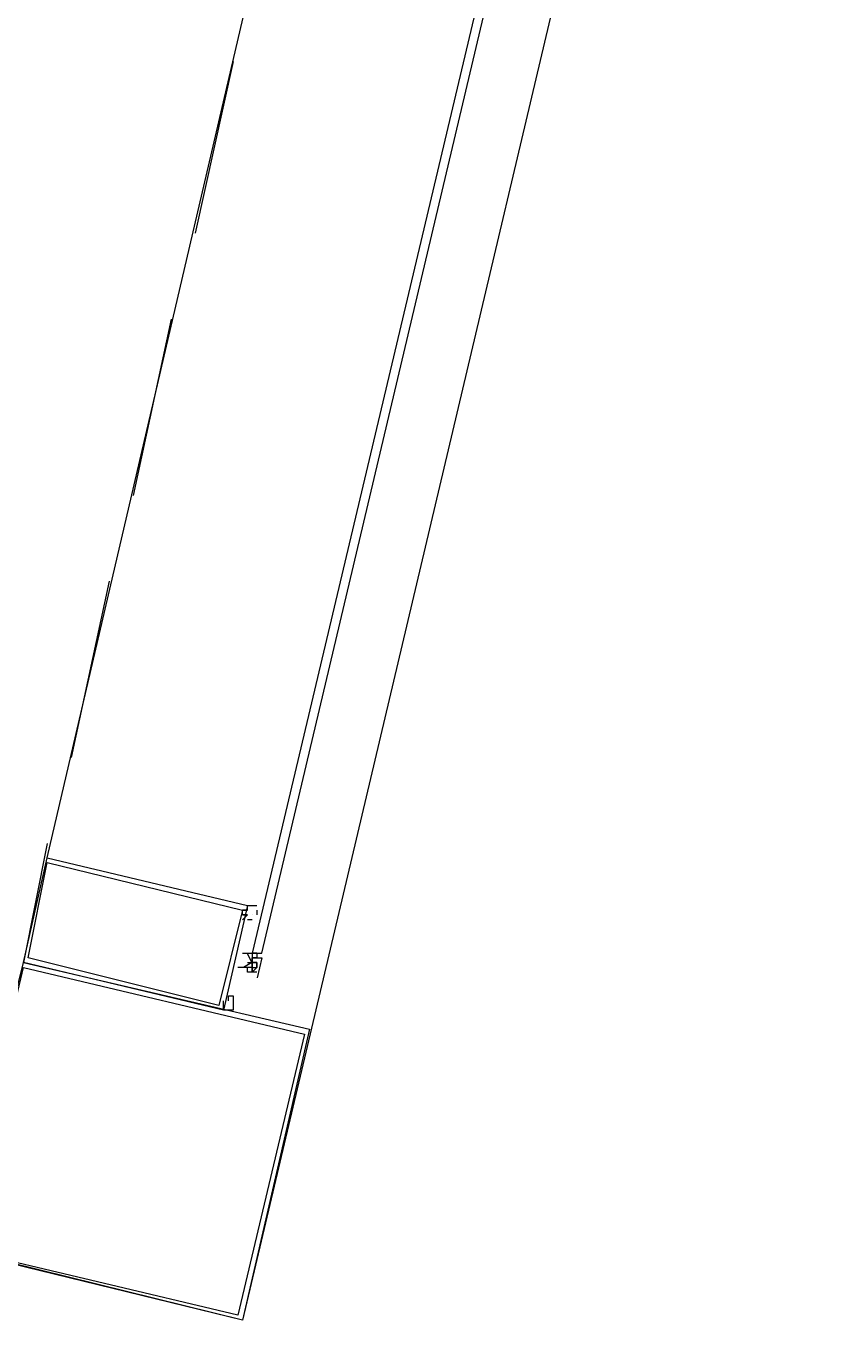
# Model space of a CAD drawing. Header units: feet. Extents: x -84 to 198, y -22 to 181.
# Drawn here: x 68.567 to 70.787, y 11.404 to 15.024 of the extents above; entities that cross this region are included whole.
import ezdxf

# ---------------------------------------------------------------- set-up
doc = ezdxf.new("R2010")
doc.units = ezdxf.units.FT
doc.layers.add('A-LINEA', color=7, linetype='CONTINUOUS')

msp = doc.modelspace()

# ---------------------------------------------------------------- linework, layer by layer
at = {"layer": 'A-LINEA'}
for p, q in [((68.6267, 12.6978), (69.2267, 15.2711)), ((69.1467, 14.9244), (69.04, 14.4444)), ((68.9733, 14.2044), (68.8667, 13.7111)), ((68.8, 13.4711), (68.6933, 12.9778)), ((68.6267, 12.7378), (68.56, 12.4044)), ((69.2, 12.5378), (69.2, 12.5378)), ((69.1867, 12.4311), (69.1867, 12.4311)), ((69.1867, 12.4311), (69.1867, 12.4311)), ((69.1867, 12.4311), (69.1867, 12.4311)), ((69.1867, 12.4311), (69.1867, 12.4311)), ((69.1867, 12.4311), (69.1867, 12.4311)), ((69.1867, 12.4311), (69.1867, 12.4311)), ((69.1867, 12.4311), (69.2, 12.4311)), ((69.1867, 12.4311), (69.2, 12.4311)), ((69.1867, 12.4311), (69.1867, 12.4311)), ((69.1867, 12.4311), (69.1867, 12.4311)), ((69.1867, 12.4311), (69.1867, 12.4311)), ((69.1867, 12.4311), (69.1867, 12.4311)), ((69.1867, 12.4311), (69.1867, 12.4311)), ((69.2, 12.4311), (69.2, 12.4311)), ((69.2, 12.4311), (69.2, 12.4311)), ((69.2, 12.4311), (69.2, 12.4311)), ((69.2, 12.4311), (69.2, 12.4311)), ((69.2, 12.4311), (69.2, 12.4178)), ((69.2, 12.4311), (69.2, 12.4311)), ((69.2, 12.4311), (69.2, 12.4311)), ((69.2, 12.4311), (69.2, 12.4311)), ((69.2, 12.4311), (69.2, 12.4311)), ((69.2, 12.4311), (69.2, 12.4311)), ((69.2, 12.4311), (69.2133, 12.4311)), ((69.2, 12.4311), (69.2, 12.4311)), ((69.2, 12.4311), (69.2, 12.4311)), ((69.2, 12.4311), (69.2133, 12.4311)), ((69.2, 12.4311), (69.2, 12.4311)), ((69.2, 12.4311), (69.2, 12.4311)), ((69.2, 12.4311), (69.2, 12.4311)), ((69.2, 12.4311), (69.2, 12.4311)), ((69.2, 12.4311), (69.2, 12.4311)), ((69.2, 12.4311), (69.2, 12.4311)), ((69.2133, 12.4311), (69.2, 12.4311)), ((69.2, 12.4178), (69.2, 12.4178)), ((69.2, 12.4178), (69.2, 12.4044)), ((69.2, 12.4178), (69.2, 12.4178)), ((69.2, 12.4178), (69.2, 12.4178)), ((69.2, 12.4178), (69.2133, 12.4178)), ((69.2, 12.4178), (69.2, 12.4178)), ((69.2, 12.4178), (69.2, 12.4178)), ((69.2, 12.4178), (69.2, 12.4178)), ((69.2, 12.4178), (69.2, 12.4178)), ((69.2, 12.4178), (69.2133, 12.4178)), ((69.2, 12.4044), (69.2, 12.4178)), ((69.2, 12.4178), (69.2, 12.4178)), ((69.2133, 12.4178), (69.2, 12.4178)), ((69.2, 12.4178), (69.2, 12.4178)), ((69.2, 12.4178), (69.2, 12.4178)), ((69.2, 12.4178), (69.2, 12.4178)), ((69.2, 12.4178), (69.2, 12.4178)), ((69.2, 12.4178), (69.2, 12.4178)), ((69.2, 12.4178), (69.2, 12.4178)), ((69.2, 12.4178), (69.2, 12.4178)), ((69.2, 12.4178), (69.2, 12.4178)), ((69.2, 12.4178), (69.2, 12.4178)), ((69.2, 12.4178), (69.2, 12.4178)), ((69.2, 12.4178), (69.2, 12.4178)), ((69.2133, 12.4311), (69.2133, 12.4178)), ((69.2133, 12.4311), (69.2267, 12.4311)), ((69.2133, 12.4311), (69.2133, 12.4311)), ((69.2133, 12.4311), (69.2133, 12.4311)), ((69.2133, 12.4311), (69.2133, 12.4311)), ((69.2133, 12.4311), (69.2133, 12.4311)), ((69.2133, 12.4311), (69.2133, 12.4311)), ((69.2133, 12.4311), (69.2133, 12.4311)), ((69.2133, 12.4311), (69.2133, 12.4311)), ((69.2133, 12.4311), (69.2133, 12.4311)), ((69.2133, 12.4311), (69.2133, 12.4311)), ((69.2133, 12.4311), (69.2133, 12.4311)), ((69.2133, 12.4178), (69.2133, 12.4178)), ((69.2133, 12.4178), (69.2133, 12.4178)), ((69.2133, 12.4178), (69.2133, 12.4178)), ((69.2133, 12.4178), (69.2133, 12.4178)), ((69.2133, 12.4178), (69.2133, 12.4178)), ((69.2133, 12.4178), (69.2133, 12.4178)), ((69.2133, 12.4178), (69.2133, 12.4178)), ((69.2133, 12.4178), (69.2133, 12.4178)), ((69.2133, 12.4178), (69.2133, 12.4178)), ((69.2133, 12.4178), (69.2133, 12.4178)), ((69.2133, 12.4178), (69.2133, 12.4178)), ((69.2133, 12.4178), (69.2133, 12.4178)), ((69.2133, 12.4178), (69.2133, 12.4178)), ((69.2133, 12.4178), (69.2133, 12.4178)), ((69.2133, 12.4178), (69.2133, 12.4178)), ((69.2133, 12.4178), (69.2133, 12.4178)), ((69.2133, 12.4178), (69.2133, 12.4178)), ((69.2133, 12.4178), (69.2133, 12.4178)), ((69.2133, 12.4178), (69.2133, 12.4178)), ((69.2133, 12.4178), (69.2133, 12.4178)), ((69.2133, 12.4178), (69.2133, 12.4178)), ((69.2133, 12.4178), (69.2133, 12.4178)), ((69.2133, 12.4178), (69.2133, 12.4178)), ((69.2133, 12.4178), (69.2267, 12.4178)), ((69.2133, 12.4178), (69.2133, 12.4178)), ((69.2133, 12.4178), (69.2133, 12.4178)), ((69.2133, 12.4178), (69.2133, 12.4178)), ((69.2133, 12.4178), (69.2133, 12.4178)), ((69.2272, 12.4181), (69.2138, 12.3617)), ((69.2267, 12.4311), (69.2267, 12.4311)), ((69.2267, 12.4178), (69.2267, 12.4178)), ((69.1733, 12.3911), (69.1733, 12.3911)), ((69.1733, 12.3911), (69.1733, 12.3911)), ((69.1733, 12.3911), (69.1733, 12.3911)), ((69.1733, 12.3911), (69.1733, 12.3911)), ((69.1733, 12.3911), (69.1733, 12.3911)), ((69.1867, 12.3911), (69.1733, 12.3911)), ((69.1867, 12.3911), (69.1733, 12.3911)), ((69.1867, 12.3911), (69.1733, 12.3911)), ((69.1867, 12.3911), (69.1733, 12.3911)), ((69.1867, 12.4044), (69.2, 12.4044)), ((69.1867, 12.4044), (69.2, 12.4044)), ((69.1867, 12.4044), (69.1867, 12.4044)), ((69.1867, 12.4044), (69.2, 12.4044)), ((69.1867, 12.4044), (69.1867, 12.4044)), ((69.1867, 12.3911), (69.1867, 12.3911)), ((69.1867, 12.3911), (69.1867, 12.3911)), ((69.1867, 12.3911), (69.1867, 12.3911)), ((69.2, 12.3911), (69.1867, 12.3911)), ((69.1867, 12.3911), (69.1867, 12.3911)), ((69.1867, 12.3911), (69.1867, 12.3911)), ((69.1867, 12.3911), (69.1867, 12.3911)), ((69.1867, 12.3911), (69.1867, 12.3911)), ((69.1867, 12.3911), (69.1867, 12.3911)), ((69.1867, 12.3911), (69.1867, 12.3911)), ((69.1867, 12.3911), (69.1867, 12.3911)), ((69.1867, 12.3911), (69.1867, 12.3911)), ((69.1867, 12.3911), (69.1867, 12.3911)), ((69.1867, 12.3911), (69.1867, 12.3911)), ((69.1867, 12.3911), (69.1867, 12.3911)), ((69.1867, 12.3911), (69.1867, 12.3911)), ((69.1867, 12.3911), (69.1867, 12.3911)), ((69.1867, 12.3911), (69.1867, 12.3911)), ((69.1867, 12.3911), (69.1867, 12.3911)), ((69.1867, 12.3911), (69.1867, 12.3911)), ((69.1867, 12.3911), (69.1867, 12.3911)), ((69.1867, 12.3911), (69.1867, 12.3911)), ((69.2, 12.4044), (69.2, 12.4044)), ((69.2, 12.4044), (69.2, 12.4044)), ((69.2, 12.4044), (69.2, 12.3911)), ((69.2, 12.4044), (69.2, 12.4044)), ((69.2, 12.4044), (69.2, 12.4044)), ((69.2, 12.4044), (69.2, 12.4044)), ((69.2, 12.3911), (69.2, 12.4044)), ((69.2, 12.4044), (69.2, 12.4044)), ((69.2, 12.4044), (69.2, 12.4044)), ((69.2, 12.4044), (69.2, 12.4044)), ((69.2, 12.4044), (69.2, 12.4044)), ((69.2, 12.4044), (69.2, 12.4044)), ((69.2, 12.4044), (69.2, 12.4044)), ((69.2, 12.4044), (69.2, 12.4044)), ((69.2, 12.4044), (69.2, 12.4044)), ((69.2, 12.4044), (69.2, 12.4044)), ((69.2, 12.4044), (69.2, 12.4044)), ((69.2, 12.4044), (69.2, 12.4044)), ((69.2, 12.4044), (69.2, 12.4044)), ((69.2, 12.4044), (69.2133, 12.4044)), ((69.2, 12.3911), (69.2, 12.4044)), ((69.2, 12.3911), (69.2, 12.4044)), ((69.2, 12.4044), (69.2, 12.4044)), ((69.2133, 12.4044), (69.2, 12.4044)), ((69.2, 12.4044), (69.2, 12.4044)), ((69.2, 12.4044), (69.2, 12.4044)), ((69.2, 12.4044), (69.2, 12.4044)), ((69.2, 12.4044), (69.2, 12.4044)), ((69.2, 12.4044), (69.2, 12.4044)), ((69.2133, 12.3911), (69.2, 12.3778)), ((69.2, 12.3911), (69.2, 12.3911)), ((69.2, 12.3911), (69.2, 12.3911)), ((69.2, 12.3911), (69.2, 12.3911)), ((69.2, 12.3911), (69.2, 12.3911)), ((69.2, 12.3911), (69.2, 12.3911)), ((69.2, 12.3911), (69.2, 12.3911)), ((69.2, 12.3911), (69.2, 12.3911)), ((69.2, 12.3911), (69.2, 12.3911)), ((69.2, 12.3911), (69.2, 12.3911)), ((69.2, 12.3911), (69.2, 12.3911)), ((69.2, 12.3911), (69.2, 12.3911)), ((69.2, 12.3911), (69.2, 12.3911)), ((69.2, 12.3911), (69.2133, 12.3911)), ((69.2, 12.3911), (69.2, 12.3911)), ((69.2, 12.3911), (69.2, 12.3778)), ((69.2, 12.3911), (69.2, 12.3911)), ((69.2, 12.3911), (69.2, 12.3911)), ((69.2, 12.3911), (69.2, 12.3911)), ((69.2, 12.3778), (69.2, 12.3911)), ((69.2, 12.3911), (69.2, 12.3911)), ((69.2, 12.3911), (69.2, 12.3911)), ((69.2, 12.3911), (69.2, 12.3911)), ((69.2, 12.3911), (69.2, 12.3778)), ((69.2, 12.3911), (69.2, 12.3911)), ((69.2, 12.3911), (69.2, 12.3911)), ((69.2, 12.3778), (69.2, 12.3911)), ((69.2, 12.3911), (69.2, 12.3911)), ((69.2, 12.3911), (69.2, 12.3911)), ((69.2, 12.3911), (69.2, 12.3911)), ((69.2, 12.3911), (69.2, 12.3911)), ((69.2133, 12.4044), (69.2133, 12.4044)), ((69.2133, 12.4044), (69.2133, 12.4044)), ((69.2133, 12.4044), (69.2133, 12.4044)), ((69.2133, 12.4044), (69.2133, 12.4044)), ((69.2133, 12.4044), (69.2133, 12.4044)), ((69.2133, 12.4044), (69.2133, 12.4044)), ((69.2133, 12.4044), (69.2133, 12.4044)), ((69.2133, 12.4044), (69.2133, 12.4044)), ((69.2133, 12.4044), (69.2133, 12.4044)), ((69.2133, 12.4044), (69.2133, 12.4044)), ((69.2133, 12.4044), (69.2133, 12.4044)), ((69.2133, 12.4044), (69.2133, 12.4044)), ((69.2133, 12.3911), (69.2133, 12.4044)), ((69.2133, 12.4044), (69.2133, 12.4044)), ((69.2133, 12.4044), (69.2133, 12.4044)), ((69.2133, 12.4044), (69.2133, 12.4044)), ((69.2133, 12.4044), (69.2133, 12.4044)), ((69.2133, 12.3911), (69.2133, 12.4044)), ((69.2133, 12.4044), (69.2133, 12.4044)), ((69.2133, 12.4044), (69.2133, 12.4044)), ((69.2133, 12.4044), (69.2133, 12.4044)), ((69.2133, 12.4044), (69.2133, 12.4044)), ((69.2133, 12.4044), (69.2133, 12.4044)), ((69.2133, 12.4044), (69.2133, 12.3911)), ((69.2133, 12.4044), (69.2133, 12.4044)), ((69.2133, 12.4044), (69.2133, 12.4044)), ((69.2133, 12.4044), (69.2133, 12.4044)), ((69.2133, 12.3911), (69.2133, 12.3911)), ((69.2133, 12.3911), (69.2133, 12.3911)), ((69.2133, 12.3911), (69.2133, 12.3911)), ((69.2133, 12.3911), (69.2133, 12.3911)), ((69.2133, 12.3911), (69.2133, 12.3911)), ((69.2133, 12.3911), (69.2133, 12.3911)), ((69.2133, 12.3911), (69.2133, 12.3911)), ((69.2133, 12.3911), (69.2133, 12.3911)), ((69.2133, 12.3911), (69.2133, 12.3911)), ((69.2133, 12.3911), (69.2133, 12.3911)), ((69.2133, 12.3911), (69.2133, 12.3911)), ((69.2133, 12.3911), (69.2133, 12.3911)), ((69.2133, 12.3911), (69.2133, 12.3911)), ((69.1867, 12.3778), (69.1867, 12.3778)), ((69.1867, 12.3778), (69.1867, 12.3778)), ((69.1867, 12.3778), (69.1867, 12.3778)), ((69.1867, 12.3778), (69.1867, 12.3778)), ((69.2, 12.3778), (69.2, 12.3778)), ((69.2, 12.3778), (69.2, 12.3778)), ((69.2, 12.3778), (69.2, 12.3778)), ((69.2, 12.3778), (69.2, 12.3778)), ((69.2, 12.3778), (69.2, 12.3778)), ((69.2, 12.3778), (69.2, 12.3778)), ((69.2, 12.3778), (69.2, 12.3778)), ((69.2, 12.3778), (69.2, 12.3778)), ((69.2, 12.3778), (69.2, 12.3778)), ((69.2, 12.3778), (69.2, 12.3778)), ((69.2133, 12.3778), (69.2133, 12.3778)), ((69.2133, 12.3778), (69.2133, 12.3778)), ((69.2133, 12.3778), (69.2133, 12.3778)), ((69.2133, 12.3778), (69.2133, 12.3778)), ((69.2133, 12.3778), (69.2133, 12.3778)), ((69.2133, 12.3778), (69.2133, 12.3778)), ((69.2133, 12.3778), (69.2133, 12.3778)), ((69.12, 12.2844), (69.12, 12.2844))]:
    msp.add_line(p, q, dxfattribs=at)
for points in [[(70.7867, 18.2311), (69.1733, 11.4044), (68.08, 11.6711), (67, 11.9244), (65.9467, 12.1644), (64.92, 12.4178), (63.9067, 12.6578), (62.9067, 12.8844), (61.9333, 13.1244), (60.9867, 13.3378), (60.0533, 13.5644), (59.1467, 13.7778), (58.2533, 13.9911), (57.3867, 14.1911), (56.5333, 14.3911), (55.6933, 14.5911), (54.8933, 14.7911), (54.0933, 14.9778)], [(69.2267, 12.4311), (69.8933, 15.2444), (69.8667, 15.2444), (69.2, 12.4311), (69.2133, 12.4311), (69.2267, 12.4311)], [(68.56, 12.4044), (68.6267, 12.6978), (69.1867, 12.5644), (69.12, 12.2711), (68.56, 12.4044)], [(68.5733, 12.4178), (68.6267, 12.6844), (69.1733, 12.5511), (69.1067, 12.2844), (68.5733, 12.4178)], [(69.1733, 12.5244), (69.1867, 12.5378), (69.1867, 12.5378), (69.1733, 12.5378), (69.1733, 12.5378), (69.1733, 12.5378), (69.1733, 12.5511), (69.1733, 12.5511), (69.1733, 12.5511), (69.1867, 12.5511), (69.1867, 12.5511), (69.1867, 12.5511), (69.1867, 12.5511), (69.1867, 12.5644), (69.1867, 12.5644), (69.2133, 12.5644), (69.2133, 12.5644)], [(69.1867, 12.5511), (69.1733, 12.5511), (69.1733, 12.5511)], [(69.1733, 12.5378), (69.1867, 12.5378), (69.1867, 12.5378)], [(69.2133, 12.5511), (69.2133, 12.5511), (69.2133, 12.5378), (69.2133, 12.5378)], [(69.2, 12.5244), (69.2, 12.5244), (69.2, 12.5244), (69.2, 12.5244), (69.1867, 12.5244), (69.1867, 12.5244)], [(69.1733, 12.4311), (69.1867, 12.4311), (69.2, 12.4311), (69.2133, 12.4311), (69.2267, 12.4311)], [(69.1755, 12.3916), (69.1993, 12.406), (69.1858, 12.4303)], [(69.2133, 12.4311), (69.2, 12.4311), (69.2133, 12.4311)], [(68.56, 12.4044), (69.36, 12.2178), (69.1733, 11.4044), (68.36, 11.6044), (68.56, 12.4044)], [(68.56, 12.3911), (69.3467, 12.2044), (69.16, 11.4178), (68.3733, 11.6044), (68.56, 12.3911)], [(69.2133, 12.3778), (69.2, 12.3778), (69.1867, 12.3778), (69.1867, 12.3911), (69.1733, 12.3911), (69.16, 12.3911)], [(69.2133, 12.4044), (69.2133, 12.4044), (69.2, 12.4044), (69.2, 12.4044)], [(69.1333, 12.2978), (69.1333, 12.3111), (69.1333, 12.3111), (69.1467, 12.3111), (69.1467, 12.3111), (69.1467, 12.2978), (69.1467, 12.2978)], [(69.1467, 12.2978), (69.1467, 12.2844), (69.1467, 12.2844), (69.1467, 12.2711), (69.1467, 12.2711), (69.1467, 12.2711), (69.12, 12.2711), (69.12, 12.2711), (69.12, 12.2844), (69.12, 12.2844), (69.12, 12.2844), (69.12, 12.2844), (69.12, 12.2844), (69.12, 12.2978), (69.12, 12.2978), (69.12, 12.2978), (69.12, 12.2978), (69.12, 12.2978), (69.12, 12.2978), (69.12, 12.2978)], [(69.12, 12.2978), (69.12, 12.2978), (69.12, 12.2978), (69.12, 12.2978)]]:
    msp.add_lwpolyline(points, dxfattribs=at)

doc.saveas('drawing.dxf')
